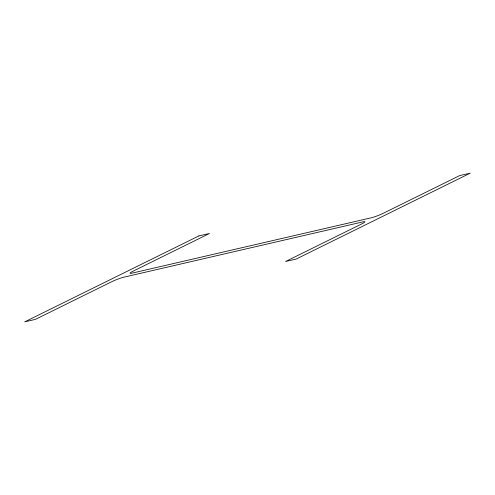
<?xml version="1.0" encoding="UTF-8"?>
<svg xmlns="http://www.w3.org/2000/svg" width="495" height="495" viewBox="0 0 495 495"><rect width="100%" height="100%" fill="white"/><g stroke="black" fill="none" stroke-linecap="round" stroke-linejoin="round"><path stroke-width="0.74" d="M198.811 235.948L24.75 321.849L35.393 319.386L111.561 281.797A9.399 1.046 -21.5 0 1 123.874 277.175L362.934 221.871A9.399 1.046 -21.5 0 1 361.709 223.932L285.547 261.515L296.189 259.052L470.25 173.151L459.608 175.614L383.439 213.203A9.399 1.046 -21.5 0 1 371.126 217.825L132.066 273.129A9.399 1.046 -21.5 0 1 133.291 271.068L209.453 233.485L198.811 235.948"/></g></svg>
